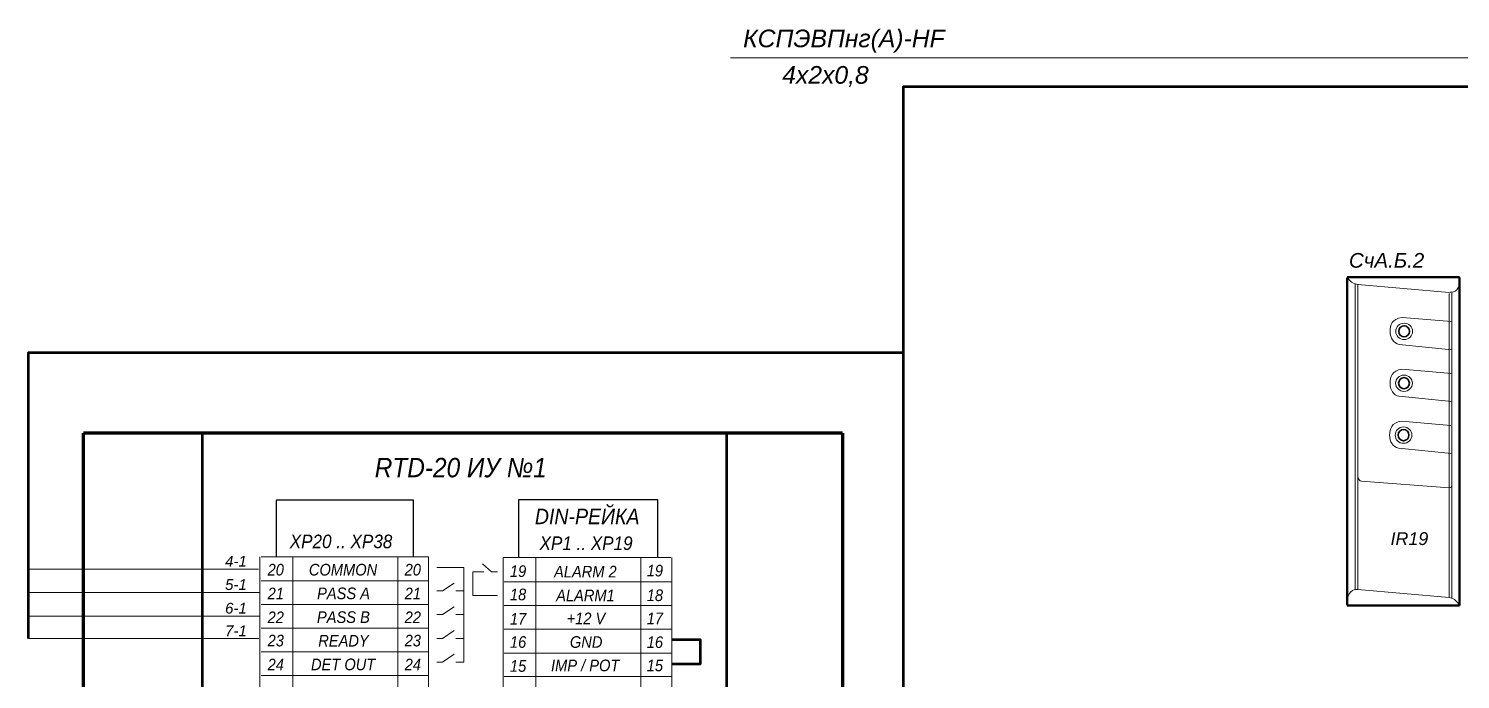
# Model space of a CAD drawing. Header units: millimetres. Extents: x -197802 to 287448, y -91833 to 169529.
# Drawn here: x 57262 to 81030, y -35966 to -25159 of the extents above; entities that cross this region are included whole.
import ezdxf

# ---------------------------------------------------------------- set-up
doc = ezdxf.new("R2010")
doc.units = ezdxf.units.MM
doc.layers.add('СКУД', color=7, linetype='Continuous')
doc.layers.add('Слой 1', color=7, linetype='Continuous')
doc.styles.get("Standard").update_dxf_attribs({"font": 'arial.ttf'})

# ---------------------------------------------------------------- blocks, each defined once
blk = doc.blocks.new('block 13')
at = {"layer": 'Слой 1', "color": 7, "insert": (79.29, -144.61), "char_height": 1.8658, "attachment_point": 7}
blk.add_mtext('\\fArial|b0|i1|c0|p34;\\W0.900001;XP20 .. XP38', dxfattribs=at)
blk = doc.blocks.new('block 28')
at = {"layer": 'Слой 1', "color": 7, "lineweight": 18}
for points in [[(75.2, -207.61), (75.2, -145.78)], [(79.69, -207.61), (79.69, -145.78)]]:
    blk.add_lwpolyline(points, dxfattribs=at)
blk = doc.blocks.new('block 26')
at = {"layer": 'Слой 1'}
blk.add_blockref('block 28', (0, 0), dxfattribs=at)
blk = doc.blocks.new('block 31')
at = {"layer": 'Слой 1', "color": 7, "lineweight": 18}
for points in [[(108.59, -145.88), (108.59, -207.81)], [(113.09, -145.88), (113.09, -207.81)], [(131.66, -207.81), (113.09, -207.81), (108.64, -207.81)]]:
    blk.add_lwpolyline(points, dxfattribs=at)
blk = doc.blocks.new('block 29')
at = {"layer": 'Слой 1'}
blk.add_blockref('block 31', (0, 0), dxfattribs=at)

msp = doc.modelspace()

# ---------------------------------------------------------------- linework, layer by layer
at = {"layer": 'СКУД', "color": 18, "lineweight": 18, "true_color": 0x000000}
for p, q in [((72383, -25647), (68915, -25647)), ((88806, -25647), (72383, -25647))]:
    msp.add_line(p, q, dxfattribs=at)
at = {"layer": 'СКУД', "lineweight": 53}
for points in [[(91967, -26126), (71781, -26126), (71781, -38495)], [(57262, -35290), (57262, -30536), (71781, -30536)]]:
    msp.add_lwpolyline(points, dxfattribs=at)
at = {"layer": 'СКУД', "color": 7, "lineweight": 50}
for points in [[(79150, -34731), (79150, -29299)], [(81015, -29287), (79151, -29287)], [(81016, -34739), (81016, -29291)], [(81015, -34737), (79151, -34737)]]:
    msp.add_lwpolyline(points, dxfattribs=at)
at = {"layer": 'СКУД', "color": 7, "lineweight": 18}
for points in [[(79284, -34464), (79284, -29403)], [(79329, -34471), (79329, -29410)], [(80845, -29542), (79329, -29410)], [(80845, -34605), (80845, -29559)], [(80890, -34612), (80890, -29552)], [(80883, -30025), (80061, -29955)], [(80890, -30494), (80013, -30404)], [(80881, -30886), (80059, -30815)], [(80888, -31354), (80011, -31265)], [(80873, -31748), (80052, -31678)], [(80881, -32217), (80003, -32127)], [(80845, -32783), (79388, -32672)], [(80845, -34605), (79329, -34471)]]:
    msp.add_lwpolyline(points, dxfattribs=at)
for points in [[(79151, -29287), (79199, -29356), (79236, -29397), (79340, -29408)], [(81013, -29289), (81013, -29427), (81005, -29546), (80853, -29538)], [(79864, -30189), (79864, -30082), (79894, -29981), (80061, -29955)], [(79864, -30189), (79864, -30292), (79923, -30390), (80013, -30404)], [(79862, -31049), (79862, -30942), (79892, -30841), (80059, -30815)], [(79862, -31049), (79862, -31152), (79922, -31250), (80011, -31265)], [(79855, -31912), (79855, -31805), (79884, -31704), (80052, -31678)], [(79855, -31912), (79855, -32014), (79914, -32112), (80003, -32127)], [(79336, -32612), (79336, -32645), (79359, -32672), (79388, -32672)], [(80890, -32754), (80890, -32770), (80870, -32783), (80845, -32783)], [(79147, -34735), (79147, -34583), (79187, -34467), (79329, -34471)], [(81016, -34739), (80964, -34664), (80949, -34631), (80845, -34605)]]:
    msp.add_open_spline(points, degree=3, dxfattribs=at)
for points in [[(79957, -30187), (79957, -30262), (80019, -30323), (80096, -30323), (80173, -30323), (80236, -30262), (80236, -30187), (80236, -30112), (80173, -30051), (80096, -30051), (80019, -30051), (79957, -30112), (79957, -30187)], [(79955, -31047), (79955, -31122), (80018, -31183), (80094, -31183), (80171, -31183), (80234, -31122), (80234, -31047), (80234, -30973), (80171, -30912), (80094, -30912), (80018, -30912), (79955, -30973), (79955, -31047)], [(79948, -31910), (79948, -31985), (80010, -32046), (80087, -32046), (80164, -32046), (80226, -31985), (80226, -31910), (80226, -31835), (80164, -31774), (80087, -31774), (80010, -31774), (79948, -31835), (79948, -31910)]]:
    msp.add_open_spline(points, degree=3, knots=[0, 0, 0, 0, 1, 1, 1, 2, 2, 2, 3, 3, 3, 4, 4, 4, 4], dxfattribs=at)
at = {"layer": 'СКУД', "color": 7, "lineweight": 35}
for points in [[(80007, -30187), (80007, -30238), (80047, -30280), (80096, -30280), (80146, -30280), (80186, -30238), (80186, -30187), (80186, -30136), (80146, -30094), (80096, -30094), (80047, -30094), (80007, -30136), (80007, -30187)], [(80005, -31047), (80005, -31099), (80045, -31140), (80094, -31140), (80144, -31140), (80184, -31099), (80184, -31047), (80184, -30996), (80144, -30955), (80094, -30955), (80045, -30955), (80005, -30996), (80005, -31047)], [(79998, -31910), (79998, -31961), (80038, -32003), (80087, -32003), (80136, -32003), (80176, -31961), (80176, -31910), (80176, -31859), (80136, -31817), (80087, -31817), (80038, -31817), (79998, -31859), (79998, -31910)]]:
    msp.add_open_spline(points, degree=3, knots=[0, 0, 0, 0, 1, 1, 1, 2, 2, 2, 3, 3, 3, 4, 4, 4, 4], dxfattribs=at)
at = {"layer": 'Слой 1', "color": 7, "lineweight": 70}
for points in [[(58173, -45229), (58173, -31876)], [(70771, -31876), (58173, -31876)], [(70771, -31876), (70771, -45229)]]:
    msp.add_lwpolyline(points, dxfattribs=at)
at = {"layer": 'Слой 1', "color": 7, "lineweight": 53}
for points in [[(60150, -45806), (60150, -31876)], [(68852, -45806), (68852, -31876)], [(67939, -35306), (68408, -35306), (68408, -35715), (67939, -35715)]]:
    msp.add_lwpolyline(points, dxfattribs=at)
at = {"layer": 'Слой 1', "color": 7, "lineweight": 25}
for points in [[(63646, -32989), (61371, -32989)], [(61371, -32993), (61371, -33933)], [(63646, -32986), (63646, -33928)], [(67707, -32983), (65394, -32983)], [(65394, -32983), (65394, -33942)], [(67707, -33942), (67707, -32983)]]:
    msp.add_lwpolyline(points, dxfattribs=at)
at = {"layer": 'Слой 1', "color": 7, "lineweight": 18}
for points in [[(63902, -33932), (61120, -33932)], [(63390, -41408), (63390, -33932)], [(63902, -33932), (63902, -41408)], [(65140, -33942), (67922, -33942)], [(67427, -33944), (67427, -41432)], [(67939, -41432), (67939, -33944)], [(61076, -34135), (57262, -34135)], [(61120, -34327), (63902, -34327)], [(65157, -34345), (67939, -34345)], [(61107, -34524), (57262, -34524)], [(61096, -34917), (57262, -34917)], [(61120, -34722), (63902, -34722)], [(65157, -34740), (67939, -34740)], [(61120, -35118), (63902, -35118)], [(65157, -35135), (67939, -35135)], [(61084, -35290), (57262, -35290)], [(63902, -35507), (61120, -35507)], [(65157, -35531), (67939, -35531)], [(63902, -35902), (61120, -35902)], [(65157, -35919), (67939, -35919)]]:
    msp.add_lwpolyline(points, dxfattribs=at)
at = {"layer": 'Слой 1', "color": 7, "lineweight": 9}
for points in [[(64488, -34107), (64039, -34107)], [(64488, -34495), (64488, -34107)], [(64636, -34178), (64636, -34573)], [(64636, -34178), (64816, -34178)], [(64770, -34178), (64636, -34178)], [(64796, -34048), (64948, -34178)], [(65043, -34178), (64948, -34178)], [(65043, -34178), (64957, -34178)], [(64328, -34366), (64134, -34495)], [(64125, -34495), (64039, -34495)], [(64039, -34495), (64134, -34495)], [(64354, -34495), (64488, -34495)], [(64393, -34495), (64488, -34495)], [(64488, -34891), (64488, -34495)], [(65043, -34573), (64636, -34573)], [(64125, -34891), (64039, -34891)], [(64039, -34891), (64134, -34891)], [(64328, -34761), (64134, -34891)], [(64354, -34891), (64488, -34891)], [(64393, -34891), (64488, -34891)], [(64488, -35286), (64488, -34891)], [(64328, -35156), (64134, -35286)], [(64125, -35286), (64039, -35286)], [(64039, -35286), (64134, -35286)], [(64354, -35286), (64488, -35286)], [(64393, -35286), (64488, -35286)], [(64488, -35681), (64488, -35286)], [(64328, -35545), (64134, -35681)], [(64125, -35681), (64039, -35681)], [(64039, -35681), (64134, -35681)], [(64354, -35681), (64488, -35681)], [(64393, -35681), (64488, -35681)]]:
    msp.add_lwpolyline(points, dxfattribs=at)
at = {"layer": 'Слой 1', "color": 7, "lineweight": 20}
for points in [[(61101, -34274), (61101, -34274)], [(61116, -34299), (61116, -34299)], [(61101, -34669), (61101, -34669)], [(61101, -35065), (61101, -35065)], [(61101, -35065), (61101, -35065)], [(61101, -35849), (61101, -35849)]]:
    msp.add_lwpolyline(points, dxfattribs=at)

# ---------------------------------------------------------------- block references
at = {"layer": 'Слой 1', "xscale": 120.9041392826363, "yscale": 120.9041392826363, "zscale": 120.9041392826363}
for name in ['block 13', 'block 26', 'block 29']:
    msp.add_blockref(name, (52010, -16307), dxfattribs=at)

# ---------------------------------------------------------------- texts
at = {"layer": 'СКУД', "color": 7}
for s, insert, char_height, attachment_point in [('{\\fArial|b0|i1|c204|p34;КСПЭВПнг(А)-HF}', (69123, -25557), 293.39, 7), ('{\\fArial|b0|i1|c204|p34;4х2х0,8}', (69772, -26129), 293.39, 7), ('{\\fArial|b0|i1|c204|p34;СчА.Б.2}', (80430, -29133), 243.74, 9), ('{\\fArial|b0|i1|c204|p34;IR19}', (80497, -33738), 212.33, 9), ('{\\fArial|b0|i1|c204|p34;4-1}', (60523, -34094), 178.65, 7), ('{\\fArial|b0|i1|c204|p34;5-1}', (60523, -34483), 178.65, 7), ('{\\fArial|b0|i1|c204|p34;6-1}', (60523, -34876), 178.65, 7), ('{\\fArial|b0|i1|c204|p34;7-1}', (60523, -35249), 178.65, 7)]:
    msp.add_mtext(s, dxfattribs=dict(at, insert=insert, char_height=char_height, attachment_point=attachment_point))
at = {"layer": 'Слой 1', "color": 7, "attachment_point": 7}
for s, insert, char_height in [('{\\fArial|b0|i1|c204|p34;\\W0.9;RTD-20 ИУ №1}', (63007, -32615), 322.26), ('\\fArial|b0|i1|c0|p34;\\W0.900001;DIN-РЕЙКА', (65666, -33389), 257.81), ('\\fArial|b0|i1|c0|p34;\\W0.900001;XP1 .. XP19', (65743, -33821), 225.58), ('\\fArial|b0|i1|c0|p34;\\W0.900001;20', (61229, -34244), 193.36), ('\\fArial|b0|i1|c0|p34;\\W0.900001;COMMON', (61914, -34244), 193.36), ('\\fArial|b0|i1|c0|p34;\\W0.900001;20', (63504, -34244), 193.36), ('\\fArial|b0|i1|c0|p34;\\W0.900001;19', (65252, -34268), 193.36), ('\\fArial|b0|i1|c0|p34;\\W0.900001;ALARM 2', (65984, -34274), 193.36), ('\\fArial|b0|i1|c0|p34;\\W0.900001;19', (67523, -34259), 193.36), ('\\fArial|b0|i1|c0|p34;\\W0.900001;21', (61229, -34637), 193.36), ('\\fArial|b0|i1|c0|p34;\\W0.900001;PASS A', (62050, -34637), 193.36), ('\\fArial|b0|i1|c0|p34;\\W0.900001;21', (63504, -34637), 193.36), ('\\fArial|b0|i1|c0|p34;\\W0.900001;18', (65252, -34655), 193.36), ('\\fArial|b0|i1|c0|p34;\\W0.900001;ALARM1', (66019, -34669), 193.36), ('\\fArial|b0|i1|c0|p34;\\W0.900001;18', (67523, -34669), 193.36), ('\\fArial|b0|i1|c0|p34;\\W0.900001;22', (61229, -35032), 193.36), ('\\fArial|b0|i1|c0|p34;\\W0.900001;PASS B', (62048, -35032), 193.36), ('\\fArial|b0|i1|c0|p34;\\W0.900001;22', (63504, -35032), 193.36), ('\\fArial|b0|i1|c0|p34;\\W0.900001;17', (65252, -35059), 193.36), ('\\fArial|b0|i1|c0|p34;\\W0.900001;+12 V', (66193, -35050), 193.36), ('\\fArial|b0|i1|c0|p34;\\W0.900001;17', (67523, -35050), 193.36), ('\\fArial|b0|i1|c0|p34;\\W0.900001;23', (61229, -35421), 193.36), ('\\fArial|b0|i1|c0|p34;\\W0.900001;READY', (62070, -35421), 193.36), ('\\fArial|b0|i1|c0|p34;\\W0.900001;23', (63504, -35421), 193.36), ('\\fArial|b0|i1|c0|p34;\\W0.900001;16', (65252, -35445), 193.36), ('\\fArial|b0|i1|c0|p34;\\W0.900001;GND', (66247, -35445), 193.36), ('\\fArial|b0|i1|c0|p34;\\W0.900001;16', (67523, -35448), 193.36), ('\\fArial|b0|i1|c0|p34;\\W0.900001;24', (61229, -35817), 193.36), ('\\fArial|b0|i1|c0|p34;\\W0.900001;DET OUT', (61949, -35817), 193.36), ('\\fArial|b0|i1|c0|p34;\\W0.900001;24', (63504, -35817), 193.36), ('\\fArial|b0|i1|c0|p34;\\W0.900001;15', (65252, -35843), 193.36), ('\\fArial|b0|i1|c0|p34;\\W0.900001;IMP / POT', (65934, -35834), 193.36), ('\\fArial|b0|i1|c0|p34;\\W0.900001;15', (67522, -35834), 193.36)]:
    msp.add_mtext(s, dxfattribs=dict(at, insert=insert, char_height=char_height))

doc.saveas('drawing.dxf')
